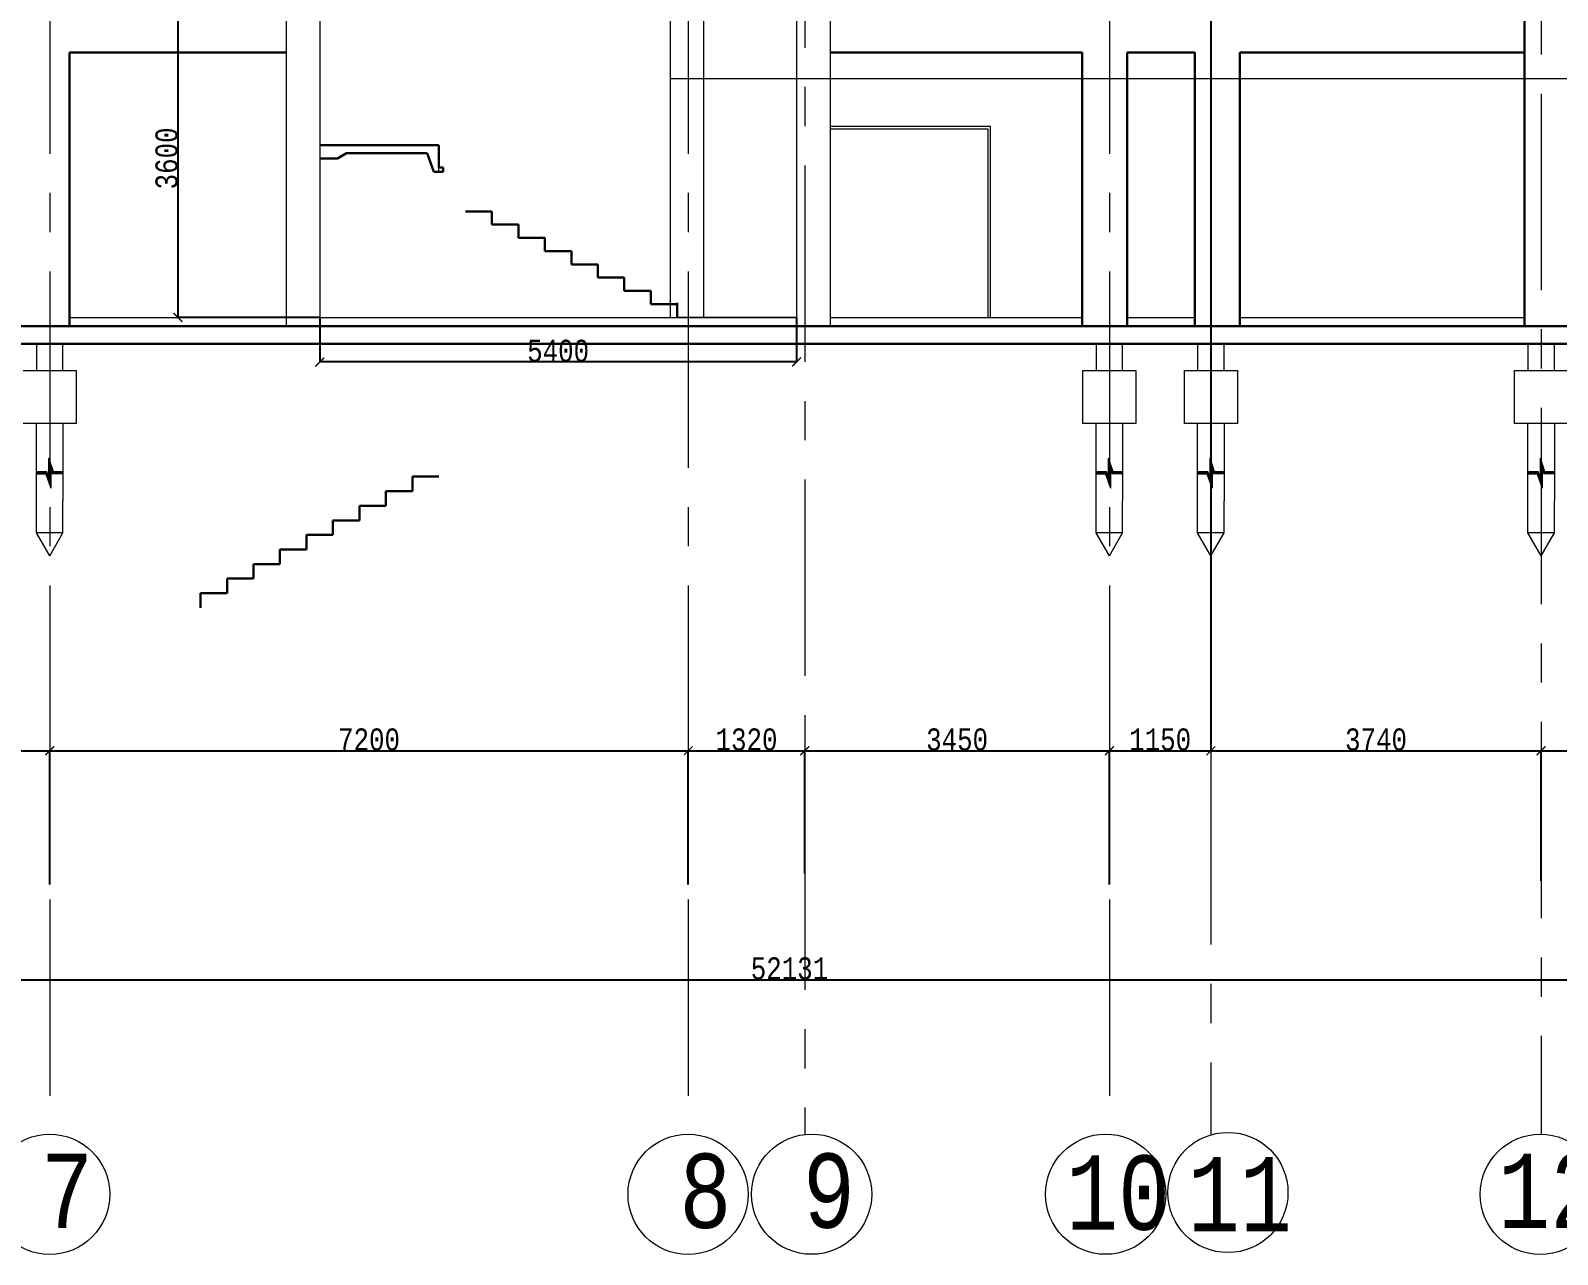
# Model space of a CAD drawing. Header units: millimetres. Extents: x -689206 to 4969298, y -1019800 to 703299.
# Drawn here: x -665072 to -647777, y 20751 to 34609 of the extents above; entities that cross this region are included whole.
import ezdxf

# ---------------------------------------------------------------- set-up
doc = ezdxf.new("R2010")
doc.units = ezdxf.units.MM
doc.linetypes.add('осеваяX2', pattern=[101.6, 63.5, -12.7, 12.7, -12.7])
doc.layers.add('РАЗМЕРЫ', color=7, linetype='Continuous', lineweight=9)
doc.layers.add('разрез1-1', color=7, linetype='Continuous')
doc.layers.add('сетка', color=104, linetype='Continuous')
doc.styles.add('Аннотативный', font='isocteur.ttf', dxfattribs={"width": 0.7, "height": 250})
doc.dimstyles.new('Аннотативный', dxfattribs={"dimscale": 0, "dimtxt": 250, "dimasz": 100, "dimexe": 1.25, "dimexo": 0.625, "dimtad": 1, "dimdec": 0, "dimtxsty": 'Аннотативный', "dimblk": 'ARCHTICK', "dimcen": 2.5, "dimadec": 0, "dimazin": 0, "dimtfac": 1, "dimtdec": 0, "dimtmove": 0, "dimatfit": 3, "dimfxl": 1, "dimarcsym": 0})

# ---------------------------------------------------------------- blocks, each defined once
blk = doc.blocks.new('_ArchTick')
at = {"color": 0, "linetype": 'ByBlock', "const_width": 0.15}
blk.add_lwpolyline([(-0.5, -0.5), (0.5, 0.5)], dxfattribs=at)
blk = doc.blocks.new('*D4740')
at = {"layer": 'Defpoints', "color": 0, "lineweight": 30, "ltscale": 35, "transparency": 16777216}
for p in [(-669506, 26454), (-664855, 26454), (-664855, 24939)]:
    blk.add_point(p, dxfattribs=at)
at = {"layer": 'РАЗМЕРЫ', "color": 0, "lineweight": -2, "ltscale": 35, "transparency": 16777216}
for p, q in [((-669506, 26455), (-669506, 26456)), ((-669506, 26454), (-664855, 26454)), ((-664855, 24940), (-664855, 26456))]:
    blk.add_line(p, q, dxfattribs=at)
at = {"layer": 'РАЗМЕРЫ', "color": 0, "lineweight": -2, "ltscale": 35, "transparency": 16777216, "xscale": 100, "yscale": 100, "zscale": 100, "rotation": 180}
blk.add_blockref('_ArchTick', (-669506, 26454), dxfattribs=at)
at = {"layer": 'РАЗМЕРЫ', "color": 0, "lineweight": -2, "ltscale": 35, "transparency": 16777216, "xscale": 100, "yscale": 100, "zscale": 100}
blk.add_blockref('_ArchTick', (-664855, 26454), dxfattribs=at)
at = {"layer": 'РАЗМЕРЫ', "color": 0, "lineweight": 5, "ltscale": 35, "transparency": 16777216, "insert": (-667180, 26580), "char_height": 250, "attachment_point": 5, "style": 'Аннотативный'}
blk.add_mtext('4690', dxfattribs=at)
blk = doc.blocks.new('*D4741')
at = {"layer": 'Defpoints', "color": 0, "lineweight": 30, "ltscale": 35, "transparency": 16777216}
for p in [(-664855, 26454), (-657622, 26454), (-657622, 24939)]:
    blk.add_point(p, dxfattribs=at)
at = {"layer": 'РАЗМЕРЫ', "color": 0, "lineweight": -2, "ltscale": 35, "transparency": 16777216}
for p, q in [((-664855, 26455), (-664855, 26456)), ((-664855, 26454), (-657622, 26454)), ((-657622, 24940), (-657622, 26456))]:
    blk.add_line(p, q, dxfattribs=at)
at = {"layer": 'РАЗМЕРЫ', "color": 0, "lineweight": -2, "ltscale": 35, "transparency": 16777216, "xscale": 100, "yscale": 100, "zscale": 100, "rotation": 180}
blk.add_blockref('_ArchTick', (-664855, 26454), dxfattribs=at)
at = {"layer": 'РАЗМЕРЫ', "color": 0, "lineweight": -2, "ltscale": 35, "transparency": 16777216, "xscale": 100, "yscale": 100, "zscale": 100}
blk.add_blockref('_ArchTick', (-657622, 26454), dxfattribs=at)
at = {"layer": 'РАЗМЕРЫ', "color": 0, "lineweight": 5, "ltscale": 35, "transparency": 16777216, "insert": (-661238, 26580), "char_height": 250, "attachment_point": 5, "style": 'Аннотативный'}
blk.add_mtext('7200', dxfattribs=at)
blk = doc.blocks.new('*D4742')
at = {"layer": 'Defpoints', "color": 0, "lineweight": 30, "ltscale": 35, "transparency": 16777216}
for p in [(-657622, 26454), (-656302, 26454), (-656302, 25062)]:
    blk.add_point(p, dxfattribs=at)
at = {"layer": 'РАЗМЕРЫ', "color": 0, "lineweight": -2, "ltscale": 35, "transparency": 16777216}
for p, q in [((-657622, 26454), (-657622, 26453)), ((-657622, 26454), (-656302, 26454)), ((-656302, 25063), (-656302, 26456))]:
    blk.add_line(p, q, dxfattribs=at)
at = {"layer": 'РАЗМЕРЫ', "color": 0, "lineweight": -2, "ltscale": 35, "transparency": 16777216, "xscale": 100, "yscale": 100, "zscale": 100, "rotation": 180}
blk.add_blockref('_ArchTick', (-657622, 26454), dxfattribs=at)
at = {"layer": 'РАЗМЕРЫ', "color": 0, "lineweight": -2, "ltscale": 35, "transparency": 16777216, "xscale": 100, "yscale": 100, "zscale": 100}
blk.add_blockref('_ArchTick', (-656302, 26454), dxfattribs=at)
at = {"layer": 'РАЗМЕРЫ', "color": 0, "lineweight": 5, "ltscale": 35, "transparency": 16777216, "insert": (-656962, 26580), "char_height": 250, "attachment_point": 5, "style": 'Аннотативный'}
blk.add_mtext('1320', dxfattribs=at)
blk = doc.blocks.new('*D4743')
at = {"layer": 'Defpoints', "color": 0, "lineweight": 30, "ltscale": 35, "transparency": 16777216}
for p in [(-656302, 26454), (-652852, 26454), (-652852, 24939)]:
    blk.add_point(p, dxfattribs=at)
at = {"layer": 'РАЗМЕРЫ', "color": 0, "lineweight": -2, "ltscale": 35, "transparency": 16777216}
for p, q in [((-656302, 26455), (-656302, 26456)), ((-656302, 26454), (-652852, 26454)), ((-652852, 24940), (-652852, 26456))]:
    blk.add_line(p, q, dxfattribs=at)
at = {"layer": 'РАЗМЕРЫ', "color": 0, "lineweight": -2, "ltscale": 35, "transparency": 16777216, "xscale": 100, "yscale": 100, "zscale": 100, "rotation": 180}
blk.add_blockref('_ArchTick', (-656302, 26454), dxfattribs=at)
at = {"layer": 'РАЗМЕРЫ', "color": 0, "lineweight": -2, "ltscale": 35, "transparency": 16777216, "xscale": 100, "yscale": 100, "zscale": 100}
blk.add_blockref('_ArchTick', (-652852, 26454), dxfattribs=at)
at = {"layer": 'РАЗМЕРЫ', "color": 0, "lineweight": 5, "ltscale": 35, "transparency": 16777216, "insert": (-654577, 26580), "char_height": 250, "attachment_point": 5, "style": 'Аннотативный'}
blk.add_mtext('3450', dxfattribs=at)
blk = doc.blocks.new('*D4744')
at = {"layer": 'Defpoints', "color": 0, "lineweight": 30, "ltscale": 35, "transparency": 16777216}
for p in [(-651702, 45426), (-652852, 26454), (-651702, 26454)]:
    blk.add_point(p, dxfattribs=at)
at = {"layer": 'РАЗМЕРЫ', "color": 0, "lineweight": -2, "ltscale": 35, "transparency": 16777216}
for p, q in [((-651702, 45426), (-651702, 26453)), ((-652852, 26455), (-652852, 26456)), ((-652852, 26454), (-651702, 26454))]:
    blk.add_line(p, q, dxfattribs=at)
at = {"layer": 'РАЗМЕРЫ', "color": 0, "lineweight": -2, "ltscale": 35, "transparency": 16777216, "xscale": 100, "yscale": 100, "zscale": 100, "rotation": 180}
blk.add_blockref('_ArchTick', (-652852, 26454), dxfattribs=at)
at = {"layer": 'РАЗМЕРЫ', "color": 0, "lineweight": -2, "ltscale": 35, "transparency": 16777216, "xscale": 100, "yscale": 100, "zscale": 100}
blk.add_blockref('_ArchTick', (-651702, 26454), dxfattribs=at)
at = {"layer": 'РАЗМЕРЫ', "color": 0, "lineweight": 5, "ltscale": 35, "transparency": 16777216, "insert": (-652277, 26580), "char_height": 250, "attachment_point": 5, "style": 'Аннотативный'}
blk.add_mtext('1150', dxfattribs=at)
blk = doc.blocks.new('*D4745')
at = {"layer": 'Defpoints', "color": 0, "lineweight": 30, "ltscale": 35, "transparency": 16777216}
for p in [(-651702, 26454), (-647962, 26454), (-647962, 24982)]:
    blk.add_point(p, dxfattribs=at)
at = {"layer": 'РАЗМЕРЫ', "color": 0, "lineweight": -2, "ltscale": 35, "transparency": 16777216}
for p, q in [((-651702, 26455), (-651702, 26456)), ((-651702, 26454), (-647962, 26454)), ((-647962, 24982), (-647962, 26456))]:
    blk.add_line(p, q, dxfattribs=at)
at = {"layer": 'РАЗМЕРЫ', "color": 0, "lineweight": -2, "ltscale": 35, "transparency": 16777216, "xscale": 100, "yscale": 100, "zscale": 100, "rotation": 180}
blk.add_blockref('_ArchTick', (-651702, 26454), dxfattribs=at)
at = {"layer": 'РАЗМЕРЫ', "color": 0, "lineweight": -2, "ltscale": 35, "transparency": 16777216, "xscale": 100, "yscale": 100, "zscale": 100}
blk.add_blockref('_ArchTick', (-647962, 26454), dxfattribs=at)
at = {"layer": 'РАЗМЕРЫ', "color": 0, "lineweight": 5, "ltscale": 35, "transparency": 16777216, "insert": (-649832, 26580), "char_height": 250, "attachment_point": 5, "style": 'Аннотативный'}
blk.add_mtext('3740', dxfattribs=at)
blk = doc.blocks.new('*D4746')
at = {"layer": 'Defpoints', "color": 0, "lineweight": 30, "ltscale": 35, "transparency": 16777216}
for p in [(-647962, 26454), (-644302, 26454), (-644302, 25147)]:
    blk.add_point(p, dxfattribs=at)
at = {"layer": 'РАЗМЕРЫ', "color": 0, "lineweight": -2, "ltscale": 35, "transparency": 16777216}
for p, q in [((-647962, 26455), (-647962, 26456)), ((-647962, 26454), (-644302, 26454)), ((-644302, 25148), (-644302, 26456))]:
    blk.add_line(p, q, dxfattribs=at)
at = {"layer": 'РАЗМЕРЫ', "color": 0, "lineweight": -2, "ltscale": 35, "transparency": 16777216, "xscale": 100, "yscale": 100, "zscale": 100, "rotation": 180}
blk.add_blockref('_ArchTick', (-647962, 26454), dxfattribs=at)
at = {"layer": 'РАЗМЕРЫ', "color": 0, "lineweight": -2, "ltscale": 35, "transparency": 16777216, "xscale": 100, "yscale": 100, "zscale": 100}
blk.add_blockref('_ArchTick', (-644302, 26454), dxfattribs=at)
at = {"layer": 'РАЗМЕРЫ', "color": 0, "lineweight": 5, "ltscale": 35, "transparency": 16777216, "insert": (-646132, 26580), "char_height": 250, "attachment_point": 5, "style": 'Аннотативный'}
blk.add_mtext('3660', dxfattribs=at)
blk = doc.blocks.new('*D4751')
at = {"layer": 'Defpoints', "color": 0, "lineweight": 30, "ltscale": 35, "transparency": 16777216}
for p in [(-682541, 24624), (-630410, 24624), (-630410, 23862)]:
    blk.add_point(p, dxfattribs=at)
at = {"layer": 'РАЗМЕРЫ', "color": 0, "lineweight": -2, "ltscale": 35, "transparency": 16777216}
for p, q in [((-682541, 24623), (-682541, 23861)), ((-630410, 24623), (-630410, 23861)), ((-682541, 23862), (-630410, 23862))]:
    blk.add_line(p, q, dxfattribs=at)
at = {"layer": 'РАЗМЕРЫ', "color": 0, "lineweight": -2, "ltscale": 35, "transparency": 16777216, "xscale": 100, "yscale": 100, "zscale": 100, "rotation": 180}
blk.add_blockref('_ArchTick', (-682541, 23862), dxfattribs=at)
at = {"layer": 'РАЗМЕРЫ', "color": 0, "lineweight": -2, "ltscale": 35, "transparency": 16777216, "xscale": 100, "yscale": 100, "zscale": 100}
blk.add_blockref('_ArchTick', (-630410, 23862), dxfattribs=at)
at = {"layer": 'РАЗМЕРЫ', "color": 0, "lineweight": 5, "ltscale": 35, "transparency": 16777216, "insert": (-656476, 23988), "char_height": 250, "attachment_point": 5, "style": 'Аннотативный'}
blk.add_mtext('52131', dxfattribs=at)
blk = doc.blocks.new('*D4752')
at = {"layer": 'Defpoints', "color": 0, "lineweight": 30, "ltscale": 35, "transparency": 16777216}
for p in [(-661796, 34961), (-663404, 31361), (-661796, 31361)]:
    blk.add_point(p, dxfattribs=at)
at = {"layer": 'РАЗМЕРЫ', "color": 0, "lineweight": -2, "ltscale": 35, "transparency": 16777216}
for p, q in [((-661797, 34961), (-663405, 34961)), ((-663404, 34961), (-663404, 31361)), ((-661797, 31361), (-663405, 31361))]:
    blk.add_line(p, q, dxfattribs=at)
at = {"layer": 'РАЗМЕРЫ', "color": 0, "lineweight": -2, "ltscale": 35, "transparency": 16777216, "xscale": 100, "yscale": 100, "zscale": 100}
for p, rotation in [((-663404, 34961), 90), ((-663404, 31361), 270)]:
    blk.add_blockref('_ArchTick', p, dxfattribs=dict(at, rotation=rotation))
at = {"layer": 'РАЗМЕРЫ', "color": 0, "lineweight": 30, "ltscale": 35, "transparency": 16777216, "insert": (-663530, 33161), "char_height": 250, "attachment_point": 5, "rotation": 90, "style": 'Аннотативный'}
blk.add_mtext('3600', dxfattribs=at)
blk = doc.blocks.new('*D4863')
at = {"layer": 'Defpoints', "color": 0, "lineweight": 30, "ltscale": 35, "transparency": 16777216}
for p in [(-661796, 31361), (-656396, 31361), (-661796, 30856)]:
    blk.add_point(p, dxfattribs=at)
at = {"layer": 'РАЗМЕРЫ', "color": 0, "lineweight": -2, "ltscale": 35, "transparency": 16777216}
for p, q in [((-661796, 31360), (-661796, 30855)), ((-656396, 31360), (-656396, 30855)), ((-656396, 30856), (-661796, 30856))]:
    blk.add_line(p, q, dxfattribs=at)
at = {"layer": 'РАЗМЕРЫ', "color": 0, "lineweight": -2, "ltscale": 35, "transparency": 16777216, "xscale": 100, "yscale": 100, "zscale": 100, "rotation": 180}
blk.add_blockref('_ArchTick', (-661796, 30856), dxfattribs=at)
at = {"layer": 'РАЗМЕРЫ', "color": 0, "lineweight": -2, "ltscale": 35, "transparency": 16777216, "xscale": 100, "yscale": 100, "zscale": 100}
blk.add_blockref('_ArchTick', (-656396, 30856), dxfattribs=at)
at = {"layer": 'РАЗМЕРЫ', "color": 0, "lineweight": 5, "ltscale": 35, "transparency": 16777216, "insert": (-659096, 30981), "char_height": 250, "attachment_point": 5, "style": 'Аннотативный'}
blk.add_mtext('5400', dxfattribs=at)

msp = doc.modelspace()

# ---------------------------------------------------------------- hatches: boundary and pattern name
at = {"layer": 'РАЗМЕРЫ', "lineweight": 5, "ltscale": 35}
h = msp.add_hatch(dxfattribs=at)
h.set_pattern_fill('ANSI36', color=256, scale=2)
h.set_pattern_definition([(45, (-1175884.434, 770323.6466), (3.367596045, 12.347852166), [15.875, -3.175, 0, -3.175])])
h.paths.add_polyline_path([(-664854.6, 29741), (-664854.6, 29465.6), (-664841.4, 29428.9), (-664841.4, 29628.2), (-664827.3, 29590.8), (-664704.6, 29590.8), (-664704.6, 29612.9), (-664812.9, 29612.9)])
h.paths.add_polyline_path([(-664887.8, 29612.9), (-665004.6, 29612.9), (-665004.6, 29590.8), (-664899.3, 29590.8), (-664854.6, 29465.6), (-664854.6, 29741), (-664863.5, 29768.5), (-664863.5, 29542.7)])
h = msp.add_hatch(dxfattribs=at)
h.set_pattern_fill('ANSI36', color=256, scale=2)
h.set_pattern_definition([(45, (-1163881.8046, 770323.6466), (3.367596045, 12.347852166), [15.875, -3.175, 0, -3.175])])
h.paths.add_polyline_path([(-652851.9, 29741), (-652851.9, 29465.6), (-652838.8, 29428.9), (-652838.8, 29628.2), (-652824.7, 29590.8), (-652701.9, 29590.8), (-652701.9, 29612.9), (-652810.3, 29612.9)])
h.paths.add_polyline_path([(-652885.2, 29612.9), (-653001.9, 29612.9), (-653001.9, 29590.8), (-652896.7, 29590.8), (-652851.9, 29465.6), (-652851.9, 29741), (-652860.9, 29768.5), (-652860.9, 29542.7)])
h = msp.add_hatch(dxfattribs=at)
h.set_pattern_fill('ANSI36', color=256, scale=2)
h.set_pattern_definition([(45, (-1162732.0844, 770323.6466), (3.367596045, 12.347852166), [15.875, -3.175, 0, -3.175])])
h.paths.add_polyline_path([(-651702.2, 29741), (-651702.2, 29465.6), (-651689.1, 29428.9), (-651689.1, 29628.2), (-651675, 29590.8), (-651552.2, 29590.8), (-651552.2, 29612.9), (-651660.6, 29612.9)])
h.paths.add_polyline_path([(-651735.5, 29612.9), (-651852.2, 29612.9), (-651852.2, 29590.8), (-651746.9, 29590.8), (-651702.2, 29465.6), (-651702.2, 29741), (-651711.2, 29768.5), (-651711.2, 29542.7)])
h = msp.add_hatch(dxfattribs=at)
h.set_pattern_fill('ANSI36', color=256, scale=2)
h.set_pattern_definition([(45, (-1158991.746, 770323.6466), (3.367596045, 12.347852166), [15.875, -3.175, 0, -3.175])])
h.paths.add_polyline_path([(-647961.9, 29741), (-647961.9, 29465.6), (-647948.8, 29428.9), (-647948.8, 29628.2), (-647934.6, 29590.8), (-647811.9, 29590.8), (-647811.9, 29612.9), (-647920.2, 29612.9)])
h.paths.add_polyline_path([(-647995.2, 29612.9), (-648111.9, 29612.9), (-648111.9, 29590.8), (-648006.6, 29590.8), (-647961.9, 29465.6), (-647961.9, 29741), (-647970.8, 29768.5), (-647970.8, 29542.7)])

# ---------------------------------------------------------------- linework, layer by layer
at = {"layer": 'РАЗМЕРЫ', "lineweight": 20, "ltscale": 35}
for p, q in [((-657825.2, 51596), (-657826.1, 31780.1)), ((-657447.7, 51596), (-657447.7, 31361)), ((-661796.4, 50861), (-661796.4, 31361)), ((-656396.4, 50861), (-656396.4, 31361)), ((-657825.2, 49361), (-657825.2, 31361)), ((-662176.4, 43661), (-662176.4, 31361)), ((-656016.4, 43361), (-656016.4, 31361)), ((-662176.4, 31361), (-662176.4, 31261)), ((-661796.4, 31361), (-661796.4, 31261)), ((-656396.4, 31361), (-656396.4, 31261)), ((-656016.4, 31361), (-656016.4, 31261))]:
    msp.add_line(p, q, dxfattribs=at)
at = {"layer": 'РАЗМЕРЫ', "linetype": 'осеваяX2', "lineweight": 5, "ltscale": 35}
for p, q in [((-656302, 50861), (-656302, 22112.3)), ((-664854.6, 49661), (-664854.6, 22112.3)), ((-657621.9, 49661), (-657621.9, 22112.3)), ((-652851.9, 49661), (-652851.9, 22112.3)), ((-647961.9, 44561), (-647961.9, 22112.3)), ((-651702.2, 44261), (-651702.2, 22112.3))]:
    msp.add_line(p, q, dxfattribs=at)
at = {"layer": 'РАЗМЕРЫ', "lineweight": 30, "ltscale": 35}
for p, q in [((-648151.9, 37361), (-648151.9, 34561)), ((-648151.9, 34361), (-648151.9, 34561)), ((-664631.9, 34361), (-664631.9, 31361)), ((-664631.9, 34360.2), (-662176.4, 34360.2)), ((-656016.4, 34361), (-653161.9, 34361)), ((-653161.9, 34361), (-653161.9, 31361)), ((-652651.9, 34361), (-652651.9, 31361)), ((-652651.9, 34361), (-651884.6, 34361)), ((-651884.6, 34361), (-651884.6, 31361)), ((-651374.6, 34361), (-648151.9, 34361)), ((-651374.6, 34361), (-651374.6, 31361)), ((-648151.9, 34361), (-648151.9, 31361)), ((-660446.4, 33311), (-660746.4, 33311)), ((-660446.4, 33311), (-660746.4, 33311)), ((-659846.4, 32561), (-660146.4, 32561)), ((-659846.4, 32411), (-659846.4, 32561)), ((-659546.4, 32411), (-659846.4, 32411)), ((-659546.4, 32261), (-659546.4, 32411)), ((-659246.4, 32261), (-659546.4, 32261)), ((-659246.4, 32111), (-659246.4, 32261)), ((-658946.4, 32111), (-659246.4, 32111)), ((-658946.4, 31961), (-658946.4, 32111)), ((-658646.4, 31961), (-658946.4, 31961)), ((-658646.4, 31811), (-658646.4, 31961)), ((-658346.4, 31811), (-658646.4, 31811)), ((-658346.4, 31661), (-658346.4, 31811)), ((-658046.4, 31661), (-658346.4, 31661)), ((-658046.4, 31511), (-658046.4, 31661)), ((-657746.4, 31511), (-658046.4, 31511)), ((-657746.4, 31361), (-657746.4, 31526)), ((-657746.4, 31361), (-657746.4, 31511)), ((-664631.9, 31361), (-664631.9, 31261)), ((-653161.9, 31361), (-653161.9, 31261)), ((-652651.9, 31361), (-652651.9, 31261)), ((-651884.6, 31361), (-651884.6, 31261)), ((-651374.6, 31361), (-651374.6, 31261)), ((-648151.9, 31361), (-648151.9, 31261)), ((-682341.3, 31261), (-630610.8, 31261)), ((-634839.7, 31061), (-682851.3, 31061)), ((-660746.4, 29392.8), (-660746.4, 29557.8)), ((-660746.4, 29557.8), (-660446.4, 29557.8)), ((-661046.4, 29227.8), (-661046.4, 29392.8)), ((-661046.4, 29392.8), (-660746.4, 29392.8)), ((-661646.4, 28897.8), (-661646.4, 29062.8)), ((-661646.4, 29062.8), (-661346.4, 29062.8)), ((-661346.4, 29062.8), (-661346.4, 29227.8)), ((-661346.4, 29227.8), (-661046.4, 29227.8)), ((-661946.4, 28732.8), (-661946.4, 28897.8)), ((-661946.4, 28897.8), (-661646.4, 28897.8)), ((-662246.4, 28567.8), (-662246.4, 28732.8)), ((-662246.4, 28732.8), (-661946.4, 28732.8)), ((-662546.4, 28402.8), (-662546.4, 28567.8)), ((-662546.4, 28567.8), (-662246.4, 28567.8)), ((-662846.4, 28237.8), (-662846.4, 28402.8)), ((-662846.4, 28402.8), (-662546.4, 28402.8)), ((-663146.4, 28072.8), (-663146.4, 28237.8)), ((-663146.4, 28237.8), (-662846.4, 28237.8))]:
    msp.add_line(p, q, dxfattribs=at)
at = {"layer": 'РАЗМЕРЫ', "lineweight": 5, "ltscale": 35}
for p, q in [((-595806.8, 34063), (-657825.2, 34063)), ((-661796.4, 33161), (-661593.6, 33161)), ((-660446.4, 33011), (-660446.4, 33161)), ((-664812.9, 29612.9), (-664863.5, 29768.5)), ((-664863.5, 29542.7), (-664863.5, 29768.5)), ((-652810.3, 29612.9), (-652860.9, 29768.5)), ((-652860.9, 29542.7), (-652860.9, 29768.5)), ((-651660.6, 29612.9), (-651711.2, 29768.5)), ((-651711.2, 29542.7), (-651711.2, 29768.5)), ((-647920.2, 29612.9), (-647970.8, 29768.5)), ((-647970.8, 29542.7), (-647970.8, 29768.5)), ((-664887.8, 29612.9), (-665004.6, 29612.9)), ((-665004.6, 29590.8), (-664899.3, 29590.8)), ((-664899.3, 29590.8), (-664841.4, 29428.9)), ((-664863.5, 29542.7), (-664887.8, 29612.9)), ((-664841.4, 29628.2), (-664841.4, 29428.9)), ((-664827.3, 29590.8), (-664841.4, 29628.2)), ((-664704.6, 29590.8), (-664827.3, 29590.8)), ((-664704.6, 29612.9), (-664812.9, 29612.9)), ((-652885.2, 29612.9), (-653001.9, 29612.9)), ((-653001.9, 29590.8), (-652896.7, 29590.8)), ((-652896.7, 29590.8), (-652838.8, 29428.9)), ((-652860.9, 29542.7), (-652885.2, 29612.9)), ((-652838.8, 29628.2), (-652838.8, 29428.9)), ((-652824.7, 29590.8), (-652838.8, 29628.2)), ((-652701.9, 29590.8), (-652824.7, 29590.8)), ((-652701.9, 29612.9), (-652810.3, 29612.9)), ((-651735.5, 29612.9), (-651852.2, 29612.9)), ((-651852.2, 29590.8), (-651746.9, 29590.8)), ((-651746.9, 29590.8), (-651689.1, 29428.9)), ((-651711.2, 29542.7), (-651735.5, 29612.9)), ((-651689.1, 29628.2), (-651689.1, 29428.9)), ((-651675, 29590.8), (-651689.1, 29628.2)), ((-651552.2, 29590.8), (-651675, 29590.8)), ((-651552.2, 29612.9), (-651660.6, 29612.9)), ((-647995.2, 29612.9), (-648111.9, 29612.9)), ((-648111.9, 29590.8), (-648006.6, 29590.8)), ((-648006.6, 29590.8), (-647948.8, 29428.9)), ((-647970.8, 29542.7), (-647995.2, 29612.9)), ((-647948.8, 29628.2), (-647948.8, 29428.9)), ((-647934.6, 29590.8), (-647948.8, 29628.2)), ((-647811.9, 29590.8), (-647934.6, 29590.8)), ((-647811.9, 29612.9), (-647920.2, 29612.9))]:
    msp.add_line(p, q, dxfattribs=at)
at = {"layer": 'РАЗМЕРЫ', "lineweight": 15, "ltscale": 35}
for p, q in [((-654196.9, 33521), (-656016.4, 33521)), ((-654226.9, 33491), (-656016.4, 33491)), ((-654226.9, 31361), (-654226.9, 33491)), ((-654196.9, 33491), (-654196.9, 33521)), ((-654196.9, 31361), (-654196.9, 33491)), ((-664631.9, 31361), (-662176.4, 31361)), ((-661796.4, 31361), (-656396.4, 31361)), ((-656016.4, 31361), (-653161.9, 31361)), ((-654226.9, 31361), (-654196.9, 31361)), ((-652651.9, 31361), (-651884.6, 31361)), ((-651374.6, 31361), (-648151.9, 31361))]:
    msp.add_line(p, q, dxfattribs=at)
at = {"layer": 'РАЗМЕРЫ', "linetype": 'ByBlock', "lineweight": 30, "ltscale": 35}
msp.add_line((-660446.4, 33058.3), (-660446.4, 33311), dxfattribs=at)
at = {"layer": 'РАЗМЕРЫ', "lineweight": 18, "ltscale": 35}
for p, q in [((-665004.6, 31061), (-665004.6, 30761)), ((-664704.6, 30761), (-664704.6, 31061)), ((-653001.9, 31061), (-653001.9, 30761)), ((-652701.9, 30761), (-652701.9, 31061)), ((-651852.2, 31061), (-651852.2, 30761)), ((-651552.2, 30761), (-651552.2, 31061)), ((-648111.9, 31061), (-648111.9, 30761)), ((-647811.9, 30761), (-647811.9, 31061)), ((-665154.6, 30761), (-665004.6, 30761)), ((-665004.6, 30761), (-664854.6, 30761)), ((-664854.6, 30761), (-664554.6, 30761)), ((-664554.6, 30761), (-664554.6, 30161)), ((-653151.9, 30161), (-653151.9, 30761)), ((-653151.9, 30761), (-653001.9, 30761)), ((-653001.9, 30761), (-652851.9, 30761)), ((-652851.9, 30761), (-652551.9, 30761)), ((-652551.9, 30761), (-652551.9, 30161)), ((-652002.2, 30161), (-652002.2, 30761)), ((-652002.2, 30761), (-651852.2, 30761)), ((-651852.2, 30761), (-651702.2, 30761)), ((-651702.2, 30761), (-651402.2, 30761)), ((-651402.2, 30761), (-651402.2, 30161)), ((-648261.9, 30161), (-648261.9, 30761)), ((-648261.9, 30761), (-648111.9, 30761)), ((-648111.9, 30761), (-647961.9, 30761)), ((-647961.9, 30761), (-647661.9, 30761)), ((-664554.6, 30161), (-665154.6, 30161)), ((-665004.6, 29294.2), (-665004.6, 30161)), ((-664704.6, 30161), (-664704.6, 29282.2)), ((-652551.9, 30161), (-653151.9, 30161)), ((-653001.9, 29294.2), (-653001.9, 30161)), ((-652701.9, 30161), (-652701.9, 29282.2)), ((-651402.2, 30161), (-652002.2, 30161)), ((-651852.2, 29294.2), (-651852.2, 30161)), ((-651552.2, 30161), (-651552.2, 29282.2)), ((-647661.9, 30161), (-648261.9, 30161)), ((-648111.9, 29294.2), (-648111.9, 30161)), ((-647811.9, 30161), (-647811.9, 29282.2)), ((-665004.6, 28920.8), (-665004.6, 29294.2)), ((-664704.6, 28920.8), (-664704.6, 29282.2)), ((-653001.9, 28920.8), (-653001.9, 29294.2)), ((-652701.9, 28920.8), (-652701.9, 29282.2)), ((-651852.2, 28920.8), (-651852.2, 29294.2)), ((-651552.2, 28920.8), (-651552.2, 29282.2)), ((-648111.9, 28920.8), (-648111.9, 29294.2)), ((-647811.9, 28920.8), (-647811.9, 29282.2)), ((-664854.6, 28661), (-665004.6, 28920.8)), ((-664704.6, 28920.8), (-665004.6, 28920.8)), ((-664854.6, 28661), (-664704.6, 28920.8)), ((-652851.9, 28661), (-653001.9, 28920.8)), ((-652701.9, 28920.8), (-653001.9, 28920.8)), ((-652851.9, 28661), (-652701.9, 28920.8)), ((-651702.2, 28661), (-651852.2, 28920.8)), ((-651552.2, 28920.8), (-651852.2, 28920.8)), ((-651702.2, 28661), (-651552.2, 28920.8)), ((-647961.9, 28661), (-648111.9, 28920.8)), ((-647811.9, 28920.8), (-648111.9, 28920.8)), ((-647961.9, 28661), (-647811.9, 28920.8))]:
    msp.add_line(p, q, dxfattribs=at)
at = {"layer": 'разрез1-1', "lineweight": 30}
for p, q in [((-661796.4, 33311), (-660446.4, 33311)), ((-661492.5, 33221), (-661596.4, 33161)), ((-661492.5, 33221), (-660579.8, 33221)), ((-660502.6, 33008.3), (-660579.8, 33221)), ((-661596.4, 33161), (-661796.4, 33161)), ((-660446.4, 33058.3), (-660396.4, 33058.3)), ((-660446.4, 33058.3), (-660396.4, 33058.3)), ((-660396.4, 33058.3), (-660396.4, 33008.3)), ((-660396.4, 33008.3), (-660502.6, 33008.3)), ((-660396.4, 33008.3), (-660502.6, 33008.3))]:
    msp.add_line(p, q, dxfattribs=at)
at = {"layer": 'разрез1-1', "lineweight": 15}
msp.add_line((-656396.4, 31361), (-657746.4, 31361), dxfattribs=at)
at = {"layer": 'сетка', "color": 0, "lineweight": 5}
for centre in [(-664854.4, 21431.6), (-657623.9, 21431.6), (-656225.1, 21433.1), (-652893.9, 21432.9), (-651509.8, 21452.4), (-647971.6, 21431.6)]:
    msp.add_circle(centre, 680.7, dxfattribs=at)

# ---------------------------------------------------------------- texts
at = {"layer": 'РАЗМЕРЫ', "lineweight": 5, "ltscale": 35, "width": 7009.377, "attachment_point": 1, "style": 'Аннотативный'}
for s, insert, char_height in [('7', (-664953.3, 21892.6), 841.3), ('8', (-657722.8, 21892.6), 841.3), ('9', (-656324, 21894.1), 841.3), ('10', (-653343.5, 21871.3), 841.28), ('11', (-651964.2, 21854.2), 841.28), ('12', (-648448.8, 21892.7), 841.28)]:
    msp.add_mtext(s, dxfattribs=dict(at, insert=insert, char_height=char_height))

# ---------------------------------------------------------------- dimensions: what is measured, and where the dimension line sits
at = {"layer": 'РАЗМЕРЫ', "lineweight": 5, "ltscale": 35}
for base, p1, p2, picture, middle in [((-651702.2, 26454.3), (-652851.9, 26454.3), (-651702.2, 45426.2), '*D4744', (-652277.1, 26579.9)), ((-661796.4, 30855.8), (-656396.4, 31361), (-661796.4, 31361), '*D4863', (-659096.4, 30981.4)), ((-656302, 26454.3), (-657621.9, 26454.3), (-656302, 25062.3), '*D4742', (-656962, 26579.9)), ((-652851.9, 26454.3), (-656302, 26454.3), (-652851.9, 24939.2), '*D4743', (-654577, 26579.9)), ((-647961.9, 26454.3), (-651702.2, 26454.3), (-647961.9, 24981.7), '*D4745', (-649832, 26579.9)), ((-644302, 26454.3), (-647961.9, 26454.3), (-644302, 25146.9), '*D4746', (-646131.9, 26579.9))]:
    dim = msp.add_linear_dim(base=base, p1=p1, p2=p2, dimstyle='Аннотативный', dxfattribs=at)
    dim.commit()
    dim.dimension.update_dxf_attribs({"geometry": picture, "text_midpoint": middle})
at = {"layer": 'РАЗМЕРЫ', "lineweight": 30, "ltscale": 35}
dim = msp.add_linear_dim(base=(-663404.1668, 31361.0094), p1=(-661796.411, 34960.512), p2=(-661796.411, 31361.0094), angle=90, dimstyle='Аннотативный', dxfattribs=at)
dim.commit()
dim.dimension.update_dxf_attribs({"geometry": '*D4752', "text_midpoint": (-663529.7918, 33160.7607)})
at = {"layer": 'РАЗМЕРЫ', "lineweight": 5, "ltscale": 35}
for base, p1, p2, text, picture, middle in [((-664854.6, 26454.3), (-669505.8, 26454.3), (-664854.6, 24939.2), '4690', '*D4740', (-667180.2, 26579.9)), ((-657621.9, 26454.3), (-664854.6, 26454.3), (-657621.9, 24939.2), '7200', '*D4741', (-661238.2, 26579.9))]:
    dim = msp.add_linear_dim(base=base, p1=p1, p2=p2, text=text, dimstyle='Аннотативный', dxfattribs=at)
    dim.commit()
    dim.dimension.update_dxf_attribs({"geometry": picture, "text_midpoint": middle})
dim = msp.add_linear_dim(base=(-630410.5, 23862.2), p1=(-682541.3, 24623.6), p2=(-630410.5, 24623.6), dimstyle='Аннотативный', dxfattribs=at)
dim.commit()
dim.dimension.update_dxf_attribs({"geometry": '*D4751', "text_midpoint": (-656475.9, 23862.2), "dimtype": 160})

doc.saveas('drawing.dxf')
